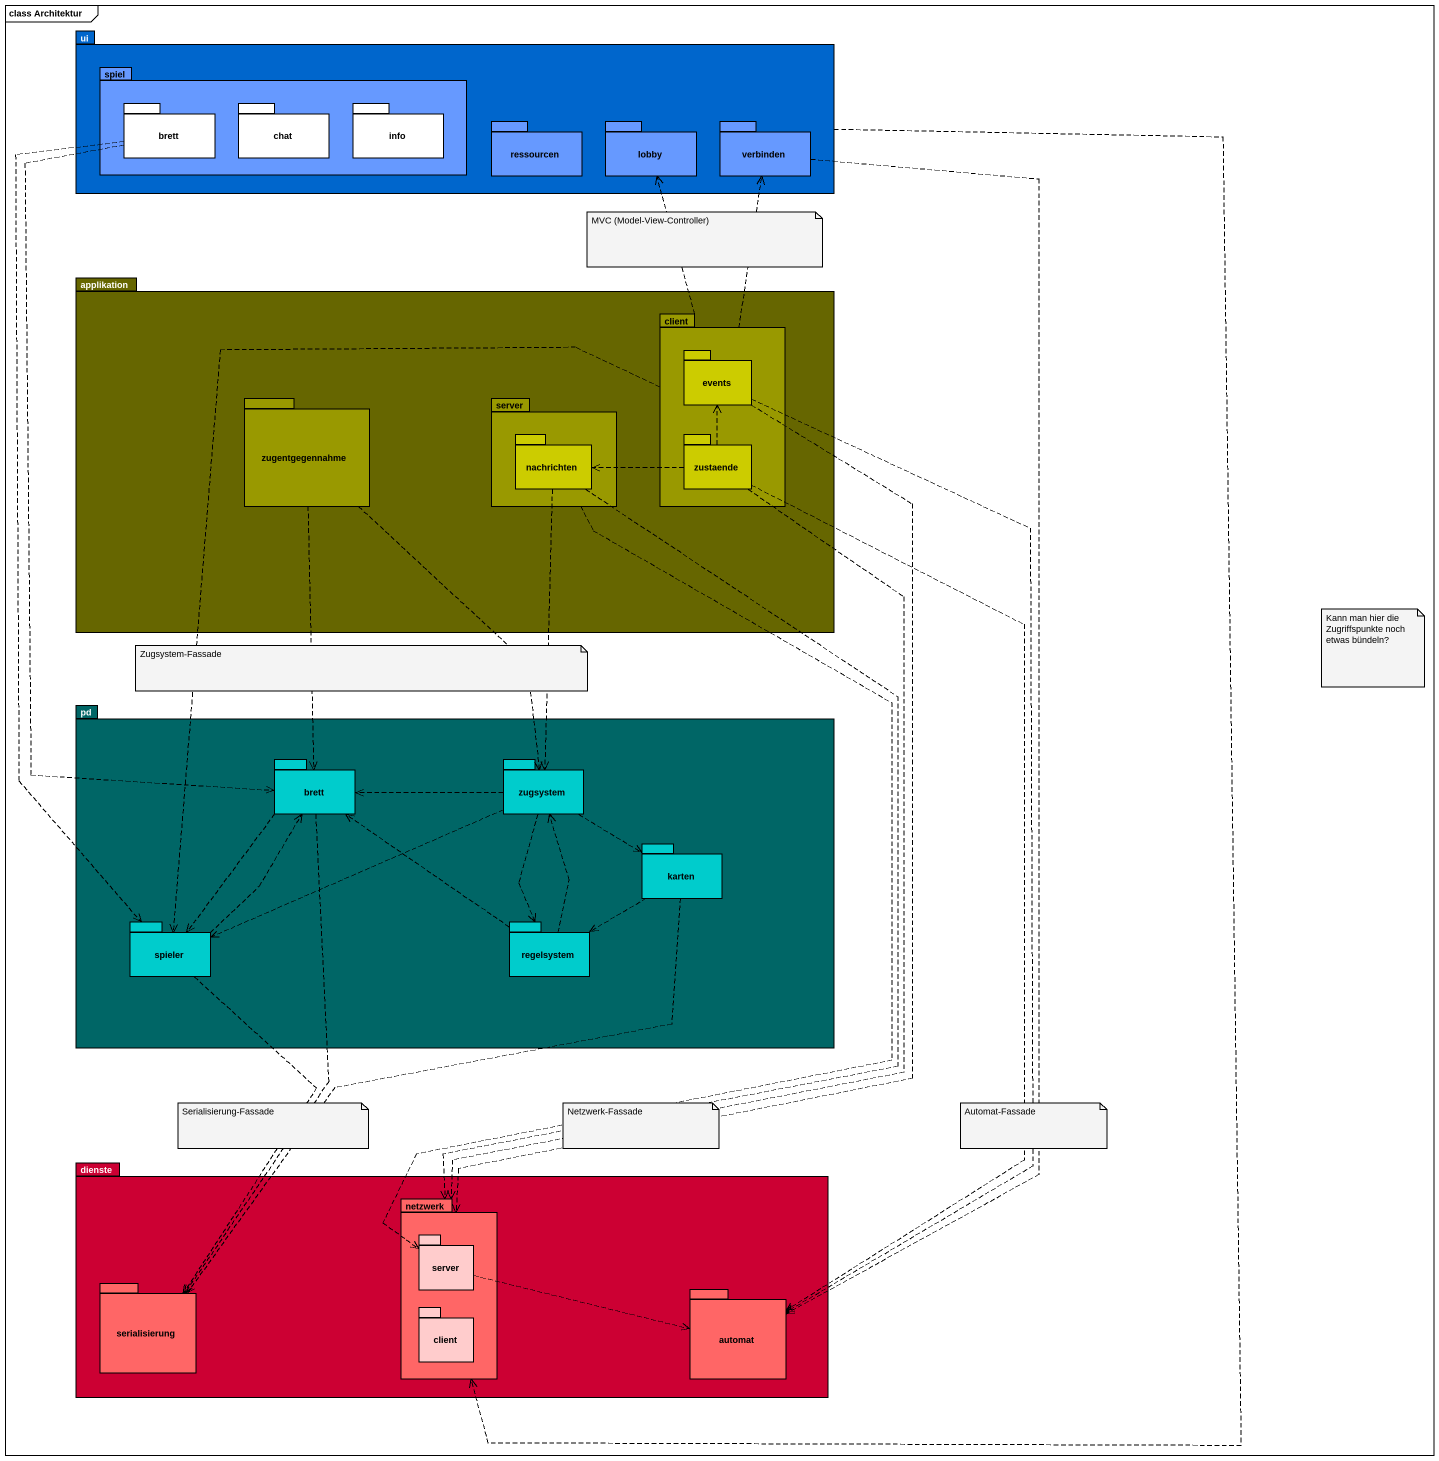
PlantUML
@startuml
mainframe class Architektur
package ui #0066CC {
  package spiel #6699FF {
    package brett {
    }
    package chat {
    }
    package info {
    }
  }
  package ressourcen #6699FF {
  }
  package lobby #6699FF {
  }
  package verbinden #6699FF {
  }
}
package applikation #666600 {
  package client #999900 {
    package events #CCCC00 {
    }
    package zustaende #CCCC00 {
    }
  }
  package zugentgegennahme #999900 {
  }
  package server #999900 {
    package nachrichten #CCCC00 {
    }
  }
}
package pd #006666 {
  package "brett" as brett_2 #00CCCC {
  }
  package zugsystem #00CCCC {
  }
  package karten #00CCCC {
  }
  package spieler #00CCCC {
  }
  package regelsystem #00CCCC {
  }
}
package dienste #CC0033 {
  package netzwerk #FF6666 {
    package "server" as server_2 #FFCCCC {
    }
    package "client" as client_2 #FFCCCC {
    }
  }
  package serialisierung #FF6666 {
  }
  package automat #FF6666 {
  }
}
ui ..> netzwerk
brett ..> brett_2
brett ..> spieler
verbinden ..> automat
client .up.> lobby
client .up.> verbinden
client ..> spieler
events ..> netzwerk
events ..> automat
zugentgegennahme ..> brett_2
zugentgegennahme ..> zugsystem
server ..> server_2
nachrichten ..> zugsystem
nachrichten ..> netzwerk
zustaende .up.> events
zustaende .left.> nachrichten
zustaende ..> netzwerk
zustaende ..> automat
brett_2 ..> spieler
brett_2 ..> serialisierung
zugsystem .left.> brett_2
zugsystem ..> karten
zugsystem .left.> spieler
zugsystem ..> regelsystem
karten .left.> regelsystem
karten ..> serialisierung
spieler .up.> brett_2
spieler ..> serialisierung
regelsystem .up.> brett_2
regelsystem .up.> zugsystem
server_2 .right.> automat
note as N1
  MVC (Model-View-Controller)
end note
note as N2
  Kann man hier die Zugriffspunkte noch etwas bündeln?
end note
note as N3
  Zugsystem-Fassade
end note
note as N4
  Serialisierung-Fassade
end note
note as N5
  Netzwerk-Fassade
end note
note as N6
  Automat-Fassade
end note
@enduml
